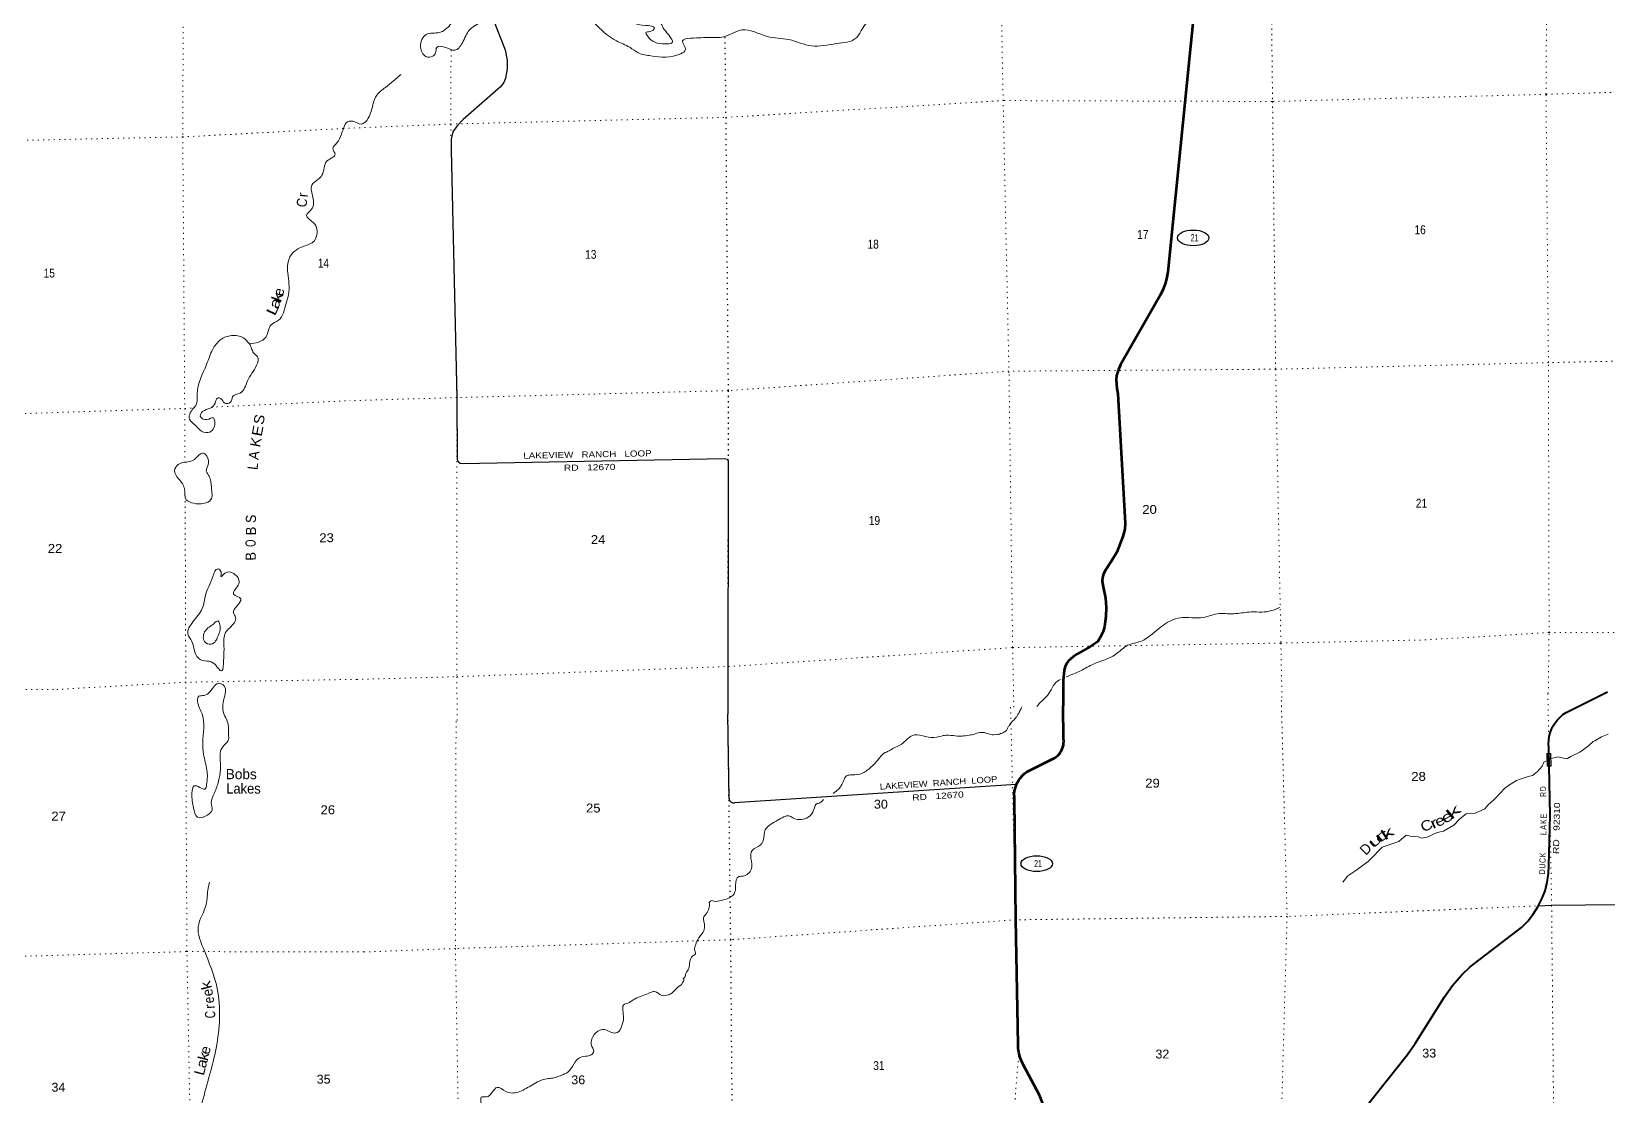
# Model space of a CAD drawing. Header units: feet. Extents: x 497223 to 751810, y -177792 to 12311.
# Drawn here: x 554074 to 585090, y -46235 to -25289 of the extents above; entities that cross this region are included whole.
import ezdxf
from ezdxf.enums import TextEntityAlignment as Align

# ---------------------------------------------------------------- set-up
doc = ezdxf.new("R2010")
doc.units = ezdxf.units.FT
doc.header["$LTSCALE"] = 70
doc.linetypes.add('DOTTED', pattern=[1.5, 0.3, -1.2])
for name, color, linetype, lineweight in [('17', 7, 'Continuous', 25), ('23', 7, 'Continuous', 70), ('26', 7, 'Continuous', 40), ('29', 7, 'Continuous', 25), ('39', 7, 'Continuous', 13), ('6', 7, 'DOTTED', 25), ('61', 7, 'Continuous', 13), ('7', 7, 'DOTTED', 13)]:
    doc.layers.add(name, color=color, linetype=linetype, lineweight=lineweight)
for name, color, linetype in [('27', 7, 'Continuous'), ('30', 7, 'Continuous'), ('41', 7, 'Continuous')]:
    doc.layers.add(name, color=color, linetype=linetype)

msp = doc.modelspace()

# ---------------------------------------------------------------- linework, layer by layer
at = {"layer": '17'}
for centre, major_axis in [((576938.04, -29351.24), (309.24, -1)), ((573856.94, -41671.34), (-309.24, 1))]:
    msp.add_ellipse(centre, major_axis=major_axis, ratio=0.500121, dxfattribs=at)
at = {"layer": '23'}
for points in [[(577032.58, -24068.78), (576434.21, -30018.71), (576411.65, -30157.82), (576383.91, -30255.31), (576339.24, -30375.19), (576295.05, -30474.46), (575506.51, -31850.88), (575467.89, -31942.65), (575430.29, -32063.14), (575419.62, -32140.7), (575430.63, -32316.99), (575450.59, -32423.42), (575597.09, -34967.47), (575590.99, -35084.83), (575551.27, -35230.19), (575431.68, -35536.51), (575322.17, -35725.81), (575210.26, -35892.98), (575171.01, -35963.96), (575150.28, -36035.06), (575146.87, -36108.87), (575165.55, -36220.15), (575209.7, -36445.02), (575226.91, -36626.05), (575216.87, -36806.87), (575189.21, -37009.51), (575177.06, -37056.84), (575158.95, -37116.01), (575121.54, -37189.67), (575100.42, -37232.69), (575058.79, -37295.94), (575014.12, -37333.38), (574915.89, -37393.07), (574662.68, -37540.56), (574573.63, -37600.26), (574527.77, -37638.9), (574484.32, -37679.96), (574450.53, -37723.43), (574416.73, -37791.06), (574400.34, -37859.47), (574379.82, -38071.37), (574375.94, -38564.55)], [(574135.93, -46793.76), (573910.34, -46231.86), (573599.76, -45635.01), (573586.98, -45613.13), (573551.53, -45541.52), (573523.76, -45466.61), (573503.98, -45389.2), (573492.39, -45310.15), (573489.13, -45230.32), (573444.32, -42776.98), (573420.82, -40403.79), (573416.95, -40364.44), (573416.36, -40305.95), (573421.88, -40247.72), (573433.46, -40190.38), (573450.97, -40134.57), (573474.21, -40080.89), (573502.94, -40029.94), (573536.84, -39982.27), (573575.54, -39938.41), (573618.6, -39898.83), (573665.57, -39863.97), (573715.93, -39834.21), (574210.95, -39589.56), (574240.03, -39569.16), (574270.23, -39543.16), (574297.54, -39514.15), (574321.68, -39482.45), (574342.37, -39448.39), (574359.38, -39412.36), (574372.54, -39374.75), (574381.69, -39335.97), (574386.73, -39296.44), (574387.62, -39256.61), (574384.34, -39216.9), (574384.25, -39210.86), (574375.94, -38564.55)]]:
    msp.add_lwpolyline(points, dxfattribs=at)
at = {"layer": '26'}
for points in [[(583942.5, -39749.16), (583935, -39387.4), (583930.03, -39313.56), (583932.81, -39239.61), (583943.29, -39166.35), (583961.38, -39094.6), (583986.88, -39025.12), (584019.49, -38958.69), (584058.87, -38896.04), (584104.58, -38837.84), (584156.13, -38784.74), (584212.94, -38737.32), (584274.4, -38696.1), (584301.89, -38680.5), (585090.19, -38290.1)], [(583398.32, -42927.97), (583520.39, -42804.17), (583628.86, -42668.29), (583722.52, -42521.82), (583800.36, -42366.36), (583861.53, -42203.62), (583905.35, -42035.37), (583931.34, -41863.47), (583939.19, -41717.14), (583962.54, -40716.62), (583942.5, -39749.16)], [(581884.5, -44293.95), (582041.94, -44068.18), (582222.12, -43860.11), (582388.48, -43701.65), (583398.32, -42927.97)], [(579759.61, -47184.41), (581151.77, -45427.41), (581303.04, -45211.7), (581884.5, -44293.95)]]:
    msp.add_lwpolyline(points, dxfattribs=at)
at = {"layer": '29'}
for p, q in [((567803.01, -40387.54), (567777.46, -38731.08)), ((573452.1, -40110.73), (567907.58, -40470.77))]:
    msp.add_line(p, q, dxfattribs=at)
for points in [[(563024.41, -24697.57), (563394.98, -25649.53), (563435.32, -25854.94), (563434.7, -26020.74), (563400.78, -26205.43), (563371.18, -26294.29), (563304.47, -26380.39), (562567.16, -27021.91), (562448.64, -27143.38), (562368.59, -27260.65), (562335.17, -27405.01), (562331.46, -27627.87), (562442.75, -32486.5), (562452.58, -33713.81), (562468.37, -33750.95), (562478.24, -33760.83), (562512.77, -33785.51), (562551.89, -33791.64), (567713.29, -33693.84), (567761.92, -33709), (567787.47, -33742.16), (567777.46, -38731.08)], [(567803.01, -40387.54), (567806.86, -40408.6), (567811.28, -40423.13), (567820.34, -40437.14), (567834.09, -40451.14), (567849.38, -40462.56), (567864.17, -40469.82), (567874.79, -40471.9), (567889.06, -40471.9), (567907.58, -40470.77)], [(583736.21, -42500.66), (583993.65, -42491.05), (589298.52, -42438.19), (591742.39, -42383.75)]]:
    msp.add_lwpolyline(points, dxfattribs=at)
at = {"layer": '39'}
for points in [[(583978.28, -39608.76), (584005.93, -39596.06), (584112.06, -39566.33), (584285.65, -39610.04), (584299.58, -39599.78), (584303.6, -39599.72), (584367.33, -39558.55), (584545.05, -39475.47), (584714.15, -39354.3), (584807.35, -39266.43), (584841.28, -39249.84), (584974.93, -39177.47), (585104.79, -39121.25)], [(579882.01, -42034.4), (579978.68, -41910.28), (580120.13, -41821.7), (580380.63, -41626.77), (580491.55, -41514.5), (580584.6, -41416.58), (580655.89, -41343.12), (580986.04, -41233.66), (581124.96, -41110.92), (581266.17, -41141.02), (581290.14, -41130.61), (581362.76, -41145.63), (581433.49, -41168.73), (581541.78, -41149.03), (581735.43, -41055.66), (581863.8, -41033.65), (582067.08, -40911.98), (582183.89, -40789.57), (582311.11, -40691.14), (582471.91, -40686.76), (582673.57, -40591.26), (582744.77, -40511.76), (582851.95, -40417.66), (582992.55, -40272.77), (583065.76, -40193.24), (583145.24, -40129.72), (583302.71, -40036.88), (583370.67, -40009.73), (583528.71, -39955.1), (583616.87, -39933.69), (583710.18, -39853.86), (583805.17, -39751.89), (583838.17, -39672.96), (583852.16, -39666.72), (583978.28, -39608.76)]]:
    msp.add_lwpolyline(points, dxfattribs=at)
for points in [[(572188.78, -24814.82), (571963.24, -24608.33), (571681.43, -24522.52), (571299.82, -24470.11), (570458.57, -24442.31), (569763.52, -24379.66), (569214.46, -24388.97), (568296.83, -24371.65), (567812.98, -24566.32), (567355.58, -24709.78), (567118.02, -24844.26), (566966.35, -25008.27), (566660.83, -25050.18), (566471.9, -25076.31), (566549.8, -25277.39), (566677.35, -25511.16), (566536.77, -25533.75), (566193.71, -25373.3), (566167.19, -25309.65), (566247.32, -25290.99), (566331.62, -25219.81), (566160.12, -25168.8), (565942.51, -25127.32), (565758.12, -24998.13), (565522.28, -24898.78), (565430.76, -24655.81), (565350.34, -24384.27), (565238.29, -24357.58), (564927.01, -24407.74), (564596.92, -24440.35), (564480.7, -24353.34), (564378.73, -24269.91), (564052.83, -24306.42), (563697.89, -24378.11), (563598.81, -24375.19), (563521.06, -24347.42), (563352.45, -24433.37), (563219.51, -24500.05), (563140.47, -24548.91), (563209.65, -24675.7), (563690.84, -24801.55), (563922.06, -24715.63), (564206.83, -24714.68), (564544.55, -24613.31), (564762.09, -24709.21), (565143.99, -25108.25), (565589.38, -25475.05), (565848.35, -25599.87), (566015.89, -25709.44), (566264.41, -25768.08), (566850.72, -25727.36), (566942.74, -25645.86), (566886.02, -25472.32), (567045.84, -25422.92), (567435.16, -25408.59), (567691.17, -25394.44), (568055.91, -25257.95), (568553.31, -25385.3), (568977.72, -25448.46), (569424.47, -25571.36), (569917.76, -25527.54), (570297.71, -25420.8), (570416.74, -25247.75), (570517.18, -25119.62), (570751.79, -25071.89), (571077.19, -24964.86), (571261.58, -24924.76), (571487.32, -24798.72), (571836.58, -24850.14), (571950.07, -24917.09), (572088.48, -24890.54), (572189.66, -24814.51)], [(562809.1, -24996.72), (562647.12, -24872.86), (562503.15, -24913.69), (562385.42, -25066.55), (562290.52, -25180.39), (562109.24, -25307.05), (561840.04, -25347.81), (561731.6, -25591.07), (561835.37, -25781.25), (561970.55, -25776.98), (562024.59, -25706.75), (562049.23, -25605.2), (562226.91, -25603.61), (562406.62, -25658.38), (562552.89, -25512.68), (562689.28, -25260.48), (562807.23, -25170.09), (562901.41, -25092.55), (562809.1, -24996.72)], [(561341.01, -26133.45), (561039.11, -26388.87), (560872.81, -26539.24), (560792.76, -26729.2), (560701.33, -26996.1), (560560.11, -27113.42), (560394.38, -27054.17), (560268.28, -27086.38), (560210.29, -27216.62)], [(560210.29, -27216.62), (560171.42, -27309.97), (560080.94, -27482.98), (560003.01, -27593.35), (560048.16, -27702.98), (559894.04, -27833.15), (559790.28, -28119.11), (559709.56, -28199.37), (559591.44, -28316.66), (559611.51, -28551.58), (559585.09, -28783.51), (559483.31, -28908.49), (559622.16, -29052.25), (559681.38, -29318.48), (559619.68, -29432.51), (559400.04, -29525.92), (559141.66, -29763.02), (559116.41, -30041.2), (559133.2, -30465.28), (559083.01, -30635.38), (558932.16, -30974.69), (558791.09, -31062.33), (558690.09, -31297.94), (558539.39, -31403.89), (558359.89, -31435.34)], [(558360.59, -31436.04), (558244.63, -31319.94), (558011.34, -31272.84), (557789.54, -31360.26), (557640.82, -31544.63), (557519.21, -31843.05), (557332.26, -32430.61), (557307.5, -32648.42), (557246.76, -32720.18), (557181.2, -32920.8), (557286.92, -33031.09), (557421.33, -33158.85), (557583.15, -33173.35), (557680.73, -32961.96), (557652.83, -32896.2), (557524.5, -32929.24), (557395.6, -32859.69), (557439.8, -32772.2), (557589.45, -32704.49), (557687.86, -32605.74), (557733.78, -32506.14), (557794.54, -32514.85), (557877.51, -32603.52), (557990.16, -32588.94), (558029.72, -32477.42), (558177.25, -32405.73), (558322.58, -32167.12), (558504.5, -31859.31), (558522.46, -31691.94), (558441.81, -31615.28), (558405.18, -31523.56), (558362.81, -31434.83)], [(557076.4, -33768.46), (557277.94, -33713.25), (557438.22, -33586.96), (557559.99, -33773.34), (557513.84, -33943.35), (557568.78, -34040.7), (557612.8, -34265.03), (557604.74, -34504.59), (557461.39, -34582.22), (557265.48, -34576.53), (557118.37, -34505.38), (557082.62, -34288.92), (556974.92, -34100.21), (556887.95, -33933.17), (556961.64, -33814.85), (557077.51, -33768.01)], [(557840.69, -37846.75), (557861.31, -37385.61), (557891, -37123.44), (558067.55, -36922.36), (558091.28, -36823.25), (558048.59, -36731.67), (558113.87, -36599.46), (558191.04, -36458.93), (558051.49, -36367.49), (558153.2, -36160.04), (558053.21, -35957.08), (557879.59, -35954.91), (557800.49, -36019.04), (557804.25, -35928.43), (557744.17, -35867.41), (557643, -36016.51), (557498.92, -36383.84), (557434.88, -36644.77), (557247.91, -36912.47), (557150.85, -37143.96), (557231.46, -37299.07), (557304.44, -37550.92), (557430.58, -37670.82), (557610.86, -37696.97), (557722.27, -37793.06), (557772.16, -37850.29), (557807.11, -37875.66), (557840.69, -37846.75)], [(557735.81, -37211.39), (557782.09, -36966.94), (557745.92, -36893.32), (557658.49, -36947.57), (557494.49, -37086.01), (557477.64, -37297.61), (557606.14, -37351.07), (557697.35, -37286.67), (557735.81, -37211.39)], [(578641.28, -36628), (578429.87, -36703.21), (578036.52, -36717.67), (577738.78, -36751.28), (577409.63, -36753.63), (577137.41, -36822.7), (576677.27, -36833.23), (576349.06, -36974.61), (575900.02, -37295.15), (575650.28, -37371.57), (575406.3, -37552.6), (574972.75, -37741.65), (574728.85, -37868.28), (574439.03, -37992.49)], [(557467.59, -38988.2), (557439.7, -38748.87), (557348.98, -38513.51), (557367.71, -38376.3), (557472.24, -38359.89), (557591.33, -38280.79), (557770.91, -38119.88), (557863.05, -38172.14), (557861.45, -38427.65), (557852.28, -38703.46), (557909.95, -38828.91), (557952.59, -38973.29)], [(574323.28, -38046.83), (574267.77, -38078.35), (574069.77, -38358.7), (573925.38, -38500.31), (573860.43, -38580.09)], [(569851.35, -40286.73), (569906.94, -40247.34), (569972.95, -40185.07), (570022.15, -40113.94), (570072.71, -39998.54), (570116.09, -39941.58), (570220.39, -39923.95), (570426.98, -39888.72), (570520.63, -39831.02), (570661.5, -39704.23), (570768.25, -39581.97), (570873.39, -39485.88), (570923.35, -39465.03), (571027.02, -39405.17), (571188.68, -39324.34), (571307.77, -39220), (571451.32, -39137.43), (571668.98, -39170.43), (571888.3, -39179.26), (572012.55, -39151.28), (572118.98, -39141.67), (572300.25, -39161.12), (572418.81, -39155.35), (572561.3, -39137.16), (572645.41, -39113.79), (572765.64, -39085.87), (572886.63, -39108.23), (573007.65, -39132.59), (573069.85, -39123.63), (573144.02, -39108.46), (573151.97, -39102.3), (573150.02, -39106.36), (573210, -39083.35), (573261.76, -39048.39), (573287.02, -38989.68), (573320.57, -38946.95), (573330.44, -38934.73), (573357.92, -38890.08), (573395.58, -38853.31), (573452.92, -38788.1), (573484.39, -38741.37), (573523.54, -38670.39), (573563.01, -38586.23)], [(557467.59, -38988.2), (557443.84, -39276.77), (557459.22, -39514.35), (557526.06, -39827.95), (557519.97, -40116.11), (557484.92, -40205.12), (557387.66, -40169.86), (557276.37, -40140.79), (557229.98, -40284.32), (557262.21, -40574.1), (557343.37, -40756.6), (557532.32, -40716.36), (557625.72, -40618.69), (557609.54, -40469.77), (557649.98, -40332.36), (557737.53, -40103.79), (557789.52, -39635.84), (557791.15, -39462.56), (557860.08, -39345), (557951.13, -39223.18), (557952.01, -39140.56), (557952.59, -38973.29)], [(567412.67, -42435.43), (567462.36, -42396.48), (567500.73, -42407.98), (567653.35, -42393.66), (567803.43, -42345.18), (567918.32, -42228.84), (567928.36, -42093.92), (567992.2, -41926.03), (568076.49, -41914.73), (568243.29, -41773.48), (568232.2, -41570.48), (568255.93, -41409.21), (568417.29, -41308.27), (568487.32, -41150.35), (568505.52, -41023.36), (568560.7, -40948.12), (568656.11, -40874.3), (568751.8, -40818.58), (568879.47, -40750.32), (568979.69, -40728.73), (569056.66, -40765.81), (569177.89, -40804.25), (569290.26, -40788.52), (569425.64, -40698.02), (569499.44, -40523.94), (569521.11, -40493.45), (569554.86, -40483.71), (569663.72, -40409.56)], [(556498.56, -48730.26), (556506.75, -48475.48), (556636.98, -48125.59), (556935.29, -47830.37), (557098.42, -47526.48), (557230.35, -47154.42), (557433.12, -46364.57), (557706.7, -45302.02), (557726.72, -44127.24), (557462.02, -43356.34), (557355.13, -42916.23), (557510.31, -42475.42), (557548.17, -42152.68), (557574.75, -42033.53)], [(560745.96, -48842.74), (560836.53, -48699.53), (560907.82, -48626.07), (561092.06, -48575.08), (561240.13, -48526.63), (561401.86, -48449.82), (561522.69, -48327.35), (561583.41, -48219.85), (561646.06, -48106.28), (561723.95, -48070.94), (561857.38, -47984.49), (561939.21, -47943.06), (562054.12, -47828.72), (562079.84, -47800.18), (562032.21, -47708.36), (562033.23, -47641.96), (562130.86, -47582.19), (562259.05, -47548.12), (562278.55, -47507.6), (562225.16, -47433.96), (562146.96, -47314.43), (562226.41, -47248.89), (562397.72, -47274.52), (562585.08, -47297.91), (562671.17, -47272.51), (562724.81, -47229.47), (562747.31, -47120.52), (562745.68, -47011.93), (562775.95, -46884.76), (562790.08, -46753.8), (562874.78, -46635.89), (562892.3, -46597.41), (562922.69, -46478.29), (562918.81, -46353.63), (562921.59, -46271.12), (563022.02, -46263.61), (563147.2, -46163.2), (563238.38, -46075.36), (563410.54, -46157.31), (563649.99, -46167.86), (563897.47, -46043.52), (564033.06, -45967.1), (564223.18, -45905.97), (564335.58, -45892.24), (564525.63, -45827.08), (564601.55, -45793.78), (564720.21, -45661.29), (564844.52, -45502.56), (564976.63, -45462.39), (565090.83, -45434.56), (565138.09, -45367.49), (565089.83, -45233.43), (565100.24, -45122.64), (565220.61, -44970.01), (565340.72, -44934.04), (565490.43, -44994.19), (565599.05, -44996.61), (565693.44, -44854.42), (565725.45, -44709.12), (565711.07, -44554.45), (565723.72, -44459.73), (565839.48, -44401.7), (565939.04, -44335.86), (565953.02, -44329.62), (566232.85, -44216.88), (566336.97, -44187.18), (566476.86, -44263.57), (566613.42, -44251.5), (566697.17, -44204), (566774.34, -44120.39), (566895.28, -44005.97), (566898.31, -43939.54), (566892.28, -43939.63), (566898.25, -43935.52), (566941.54, -43872.53), (566953.06, -43836.15), (567007.82, -43732.76), (567027.97, -43601.72), (567088.61, -43488.18), (567142.23, -43443.14), (567122.87, -43358.94), (567135.95, -43292.37), (567145.55, -43262.06), (567202.04, -43140.54), (567255.27, -43069.35), (567314.04, -42965.9), (567307.82, -42819.15), (567298.54, -42736.82), (567351.65, -42657.59), (567406.43, -42556.21), (567412.67, -42435.43)]]:
    msp.add_spline(points, degree=3, dxfattribs=at)
at = {"layer": '6'}
for points in [[(567718.22, -25400.68), (567735.83, -26979.09), (567783.14, -32358.49), (567779.3, -37757.67), (567777.46, -38731.08)], [(568441, -80461.28), (568368.84, -75109.81), (568244.72, -69779.22), (568128.76, -64456.55), (568077.28, -59143), (567958.15, -53876.7), (567882.18, -48539.37), (567835.89, -43169.41), (567779.49, -38731.03)]]:
    msp.add_lwpolyline(points, dxfattribs=at)
at = {"layer": '61'}
for p, q in [((583899.89, -39501.93), (583974.87, -39500.11)), ((583905.95, -39751.85), (583899.89, -39501.93))]:
    msp.add_line(p, q, dxfattribs=at)
msp.add_lwpolyline([(583974.87, -39500.11), (583980.93, -39750.03), (583905.95, -39751.85)], dxfattribs=at)
msp.add_lwpolyline([(583913.75, -39743.66), (583908.07, -39509.73), (583967.06, -39508.29), (583972.74, -39742.22)], close=True, dxfattribs=at)
at = {"layer": '7'}
for p, q in [((557610.8, -32684.95), (560341.58, -32555.86)), ((583917.14, -38320.41), (583942.5, -39749.16))]:
    msp.add_line(p, q, dxfattribs=at)
for points in [[(573405.26, -38589.17), (573383.63, -37417.09), (573311.09, -32010.27), (573195.9, -26653.17), (573098.73, -21573.61), (572993.27, -16262.55), (573150.08, -10830.34), (572865.56, -5539.05), (572645.61, -302.15), (572471.19, 4960.37), (572366.97, 7250.9)], [(577698.73, 7386.65), (577757.83, 5053.07), (577954.29, -204.72), (578179.87, -5485.78), (578405.52, -10768.85), (578419.55, -16064.66), (578438.91, -21453.01), (578498.32, -26662.74), (578560.05, -31936.89), (578662.34, -37328.66), (578684.39, -38454.8)], [(556621.73, -6270.9), (556772.58, -11193.85), (556780.62, -16615.11), (557068.86, -21943.62), (557050.64, -27363.46), (557089.07, -32709.61), (557093.26, -33767.78)], [(583925.68, -38320.18), (583940.84, -37121.35), (583928.18, -31807.35), (583880.29, -26524.7), (583914.11, -21267.68), (583742.12, -16199.35)], [(562331.04, -25653.97), (562323.31, -27110.03), (562443.38, -32487.13), (562444.53, -37990.93), (562450.98, -38864.04)], [(560208.88, -27197.53), (562323.31, -27110.03), (567735.83, -26979.09), (573213.91, -26648.56), (578510.57, -26666.39), (583880.29, -26524.7), (586656.81, -26446.93), (589164.7, -26482.46), (591324.7, -26405.5), (591377.02, -26442.69)], [(560208.88, -27197.53), (557050.64, -27363.46), (551471.38, -27483.84), (546325.64, -27588.52), (540977.45, -27748), (535537.88, -27885.39), (532993.05, -28048.75), (530274.15, -28032.93), (529095.89, -28112.7)], [(591462.42, -31674.23), (589280.75, -31694.43), (583928.18, -31807.35), (578560.05, -31936.89), (573309.86, -31976.05), (567783.14, -32358.49), (562443.54, -32495.19), (560341.58, -32555.86)], [(529221.35, -33476.8), (530344.41, -33447.48), (535624.62, -33226.44), (541100.63, -33013.81), (546406.03, -32917.64), (551745.17, -32879.06), (557089.07, -32709.61), (557258.83, -32701.59)], [(557095.89, -34431.92), (557110.42, -38098.39), (557109.65, -38996.14)], [(560477.47, -38043.23), (562444.53, -37990.93), (567792.45, -37789.62), (573383.63, -37417.09), (578662.34, -37328.66), (581504.07, -37266.97), (583940.84, -37121.35), (589282.67, -37103.48), (589603.03, -37091.69)], [(560477.47, -38043.23), (557110.42, -38098.39), (554508.65, -38244.92), (551829.89, -38220.16), (546443.21, -38294), (541126.57, -38424.62), (535679.57, -38666.77), (530355.82, -38755.3), (529345.69, -38793.18)], [(578671.08, -38455.14), (578784.16, -42710.35), (578628.97, -48187.87), (578626.24, -48987.5)], [(573342.31, -38590.77), (573506.99, -45348.73), (573268.67, -48365.44), (573339.22, -52133.9)], [(557800.47, -80737.93), (557717.74, -75218.08), (557607.52, -69733.21), (557494.12, -64455.89), (557371.05, -59061.81), (557274.13, -53955.57), (557232.21, -48743.99), (557132.03, -43402.06), (557109.65, -38996.14)], [(562428.88, -38864.59), (562417.21, -43341.8), (562506.76, -48646.75), (562544.83, -54004.76), (562795.6, -59198.72), (562853.8, -64558.44), (562934.3, -69929.9), (563026.34, -75263.66), (563091.95, -80584.37)], [(583941.99, -39750.95), (583991, -42490.79), (584044.14, -48049.72), (584078.46, -53425.89), (584353.95, -58524.94), (584363.98, -63756.64), (584416.28, -69259.26), (584409.56, -74714.48), (584468.15, -80100.35)], [(591742.39, -42383.75), (589308.96, -42440.57), (583991, -42490.79), (578784.16, -42710.35), (573444.32, -42776.98), (567835.89, -43169.41), (562417.21, -43341.8), (560610.38, -43409.84)], [(529468.72, -44053.81), (530460.9, -44052.52), (535775.43, -43927.07), (541173.76, -43738.29), (546499.43, -43689.27), (551848.07, -43551.38), (557132.03, -43402.06), (560610.38, -43409.84)]]:
    msp.add_lwpolyline(points, dxfattribs=at)

# ---------------------------------------------------------------- texts
at = {"layer": '17', "width": 0.6}
for p in [(576964.08, -29419.55), (573882.99, -41739.65)]:
    msp.add_text('21', height=140, dxfattribs=at).set_placement(p, align=Align.CENTER)
at = {"layer": '27'}
for s, rotation, width, p in [('D', 91.187, 0.65, (583881.68, -40193.28)), ('R', 91.187, 0.65, (583884.03, -40306.64)), ('A', 88.663, 0.75, (583886.92, -40957.1)), ('K', 88.663, 0.65, (583889.53, -40845.16)), ('E', 88.663, 0.7, (583892.1, -40734.64)), ('L', 88.663, 0.8, (583884.28, -41069.98)), ('K', 88.663, 0.65, (583874.23, -41500.73)), ('D', 86.929, 0.7, (583862.75, -41835.31)), ('U', 86.929, 0.7, (583868.86, -41721.61)), ('C', 88.663, 0.65, (583871.65, -41610.78))]:
    msp.add_text(s, height=120, rotation=rotation, dxfattribs=dict(at, width=width)).set_placement(p, align=Align.CENTER)
at = {"layer": '27', "width": 1.25}
msp.add_text('RD   92310', height=120, rotation=88.663, dxfattribs=at).set_placement((584134.72, -41482.39))
at = {"layer": '29', "width": 1.2}
msp.add_text('LAKEVIEW   RANCH   LOOP', height=120, rotation=1.086, dxfattribs=at).set_placement((563754.48, -33698.84))
at = {"layer": '30', "width": 1.25}
msp.add_text('RD   12670', height=120, rotation=1.086, dxfattribs=at).set_placement((565059.21, -33929.12), align=Align.CENTER)
at = {"layer": '30'}
for s, width, p in [('LAKEVIEW  RANCH  LOOP', 1.15, (570772.39, -40214.83)), ('RD   12670', 1.25, (571410.62, -40431.9))]:
    msp.add_text(s, height=120, rotation=3.715, dxfattribs=dict(at, width=width)).set_placement(p)
at = {"layer": '41'}
for s, rotation, p in [('r', 85.595, (559510.38, -28512.3)), ('e', 79.322, (559037.54, -30432.91)), ('D', 45.347, (580401.98, -41450.98)), ('e', 101.146, (557638.07, -44192.35)), ('r', 93.516, (557678.77, -44478.71))]:
    msp.add_text(s, height=200, rotation=rotation, dxfattribs=at).set_placement(p, align=Align.CENTER)
for s, rotation, width, p in [('C', 81.413, 0.9, (559493.77, -28673.48)), ('k', 70.279, 1.35, (559006.76, -30545.81)), ('a', 68.666, 1.35, (558958.41, -30673.92)), ('L', 64.929, 1.4, (558905.9, -30806.59)), ('S', 77.74, 1.1, (558652.38, -32946.97)), ('E', 79.369, 1.2, (558620.47, -33167.01)), ('K', 79.369, 1.05, (558586.89, -33390.98)), ('L', 83.213, 0.95, (558527.43, -33856.65)), ('A', 82.199, 0.95, (558550.29, -33643.84)), ('S', 90.053, 0.9, (558491.36, -34882.25)), ('O', 90.866, 0.7, (558484.03, -35360.47)), ('B', 90.053, 0.95, (558491.51, -35120.89)), ('B', 90.866, 0.95, (558487.17, -35618.48)), ('k', 40.341, 2.1, (582120.54, -40725.7)), ('C', 24.913, 1.2, (581570.65, -41008.97)), ('r', 25.741, 1.5, (581715.72, -40961.13)), ('e', 22.729, 1.25, (581826.22, -40917.62)), ('e', 30.902, 1.5, (581982.69, -40834.77)), ('u', 40.859, 2, (580585.19, -41284.71)), ('c', 40.343, 2.05, (580705.85, -41197.14)), ('k', 33.462, 1.8, (580812.88, -41153.09)), ('k', 104.896, 1.2, (557605.45, -44042.68)), ('e', 96.9, 0.85, (557663.71, -44343.9)), ('C', 90.466, 0.75, (557688.61, -44642.21)), ('e', 75.561, 1.05, (557587.1, -45365.47)), ('k', 75.561, 1.2, (557556.26, -45487.42)), ('a', 75.561, 1.15, (557519.56, -45627.79)), ('L', 75.562, 1.1, (557482.16, -45774.61))]:
    msp.add_text(s, height=200, rotation=rotation, dxfattribs=dict(at, width=width)).set_placement(p, align=Align.CENTER)
msp.add_text('Bobs', height=200, dxfattribs=at).set_placement((557896.66, -40008.33))
at = {"layer": '41', "width": 0.95}
msp.add_text('Lakes', height=200, dxfattribs=at).set_placement((557906.42, -40291.45))
at = {"layer": '7'}
for s, width, p in [('16', 0.85, (581292.14, -29278.72)), ('18', 0.85, (570528.07, -29562.46)), ('17', 0.85, (575834.42, -29373.35)), ('14', 0.85, (559709.09, -29935.45)), ('13', 0.85, (564970.49, -29763.86)), ('15', 0.85, (554313.02, -30131.52)), ('20', 1.1, (575934.93, -34785.56)), ('21', 0.85, (581317.4, -34662.61)), ('19', 0.85, (570552.32, -35002.33)), ('23', 1.1, (559736.95, -35342.19)), ('24', 1.1, (565081.74, -35378.26)), ('22', 1.1, (554394.09, -35552.24)), ('29', 1.1, (575992.68, -40172.5)), ('28', 1.1, (581228.69, -40041.43)), ('26', 1.1, (559761.83, -40697.61)), ('25', 1.1, (564986.33, -40663.53)), ('30', 1.05, (570653.5, -40587.46)), ('27', 1.1, (554464.06, -40821.81)), ('31', 0.85, (570640.18, -45734)), ('32', 1.05, (576193.77, -45506.62)), ('33', 1.05, (581445.52, -45488.04)), ('35', 1.05, (559686.38, -46001.62)), ('36', 1.05, (564697.16, -46014.2)), ('34', 1.05, (554466.31, -46159.93))]:
    msp.add_text(s, height=175, dxfattribs=dict(at, width=width)).set_placement(p)

doc.saveas('drawing.dxf')
